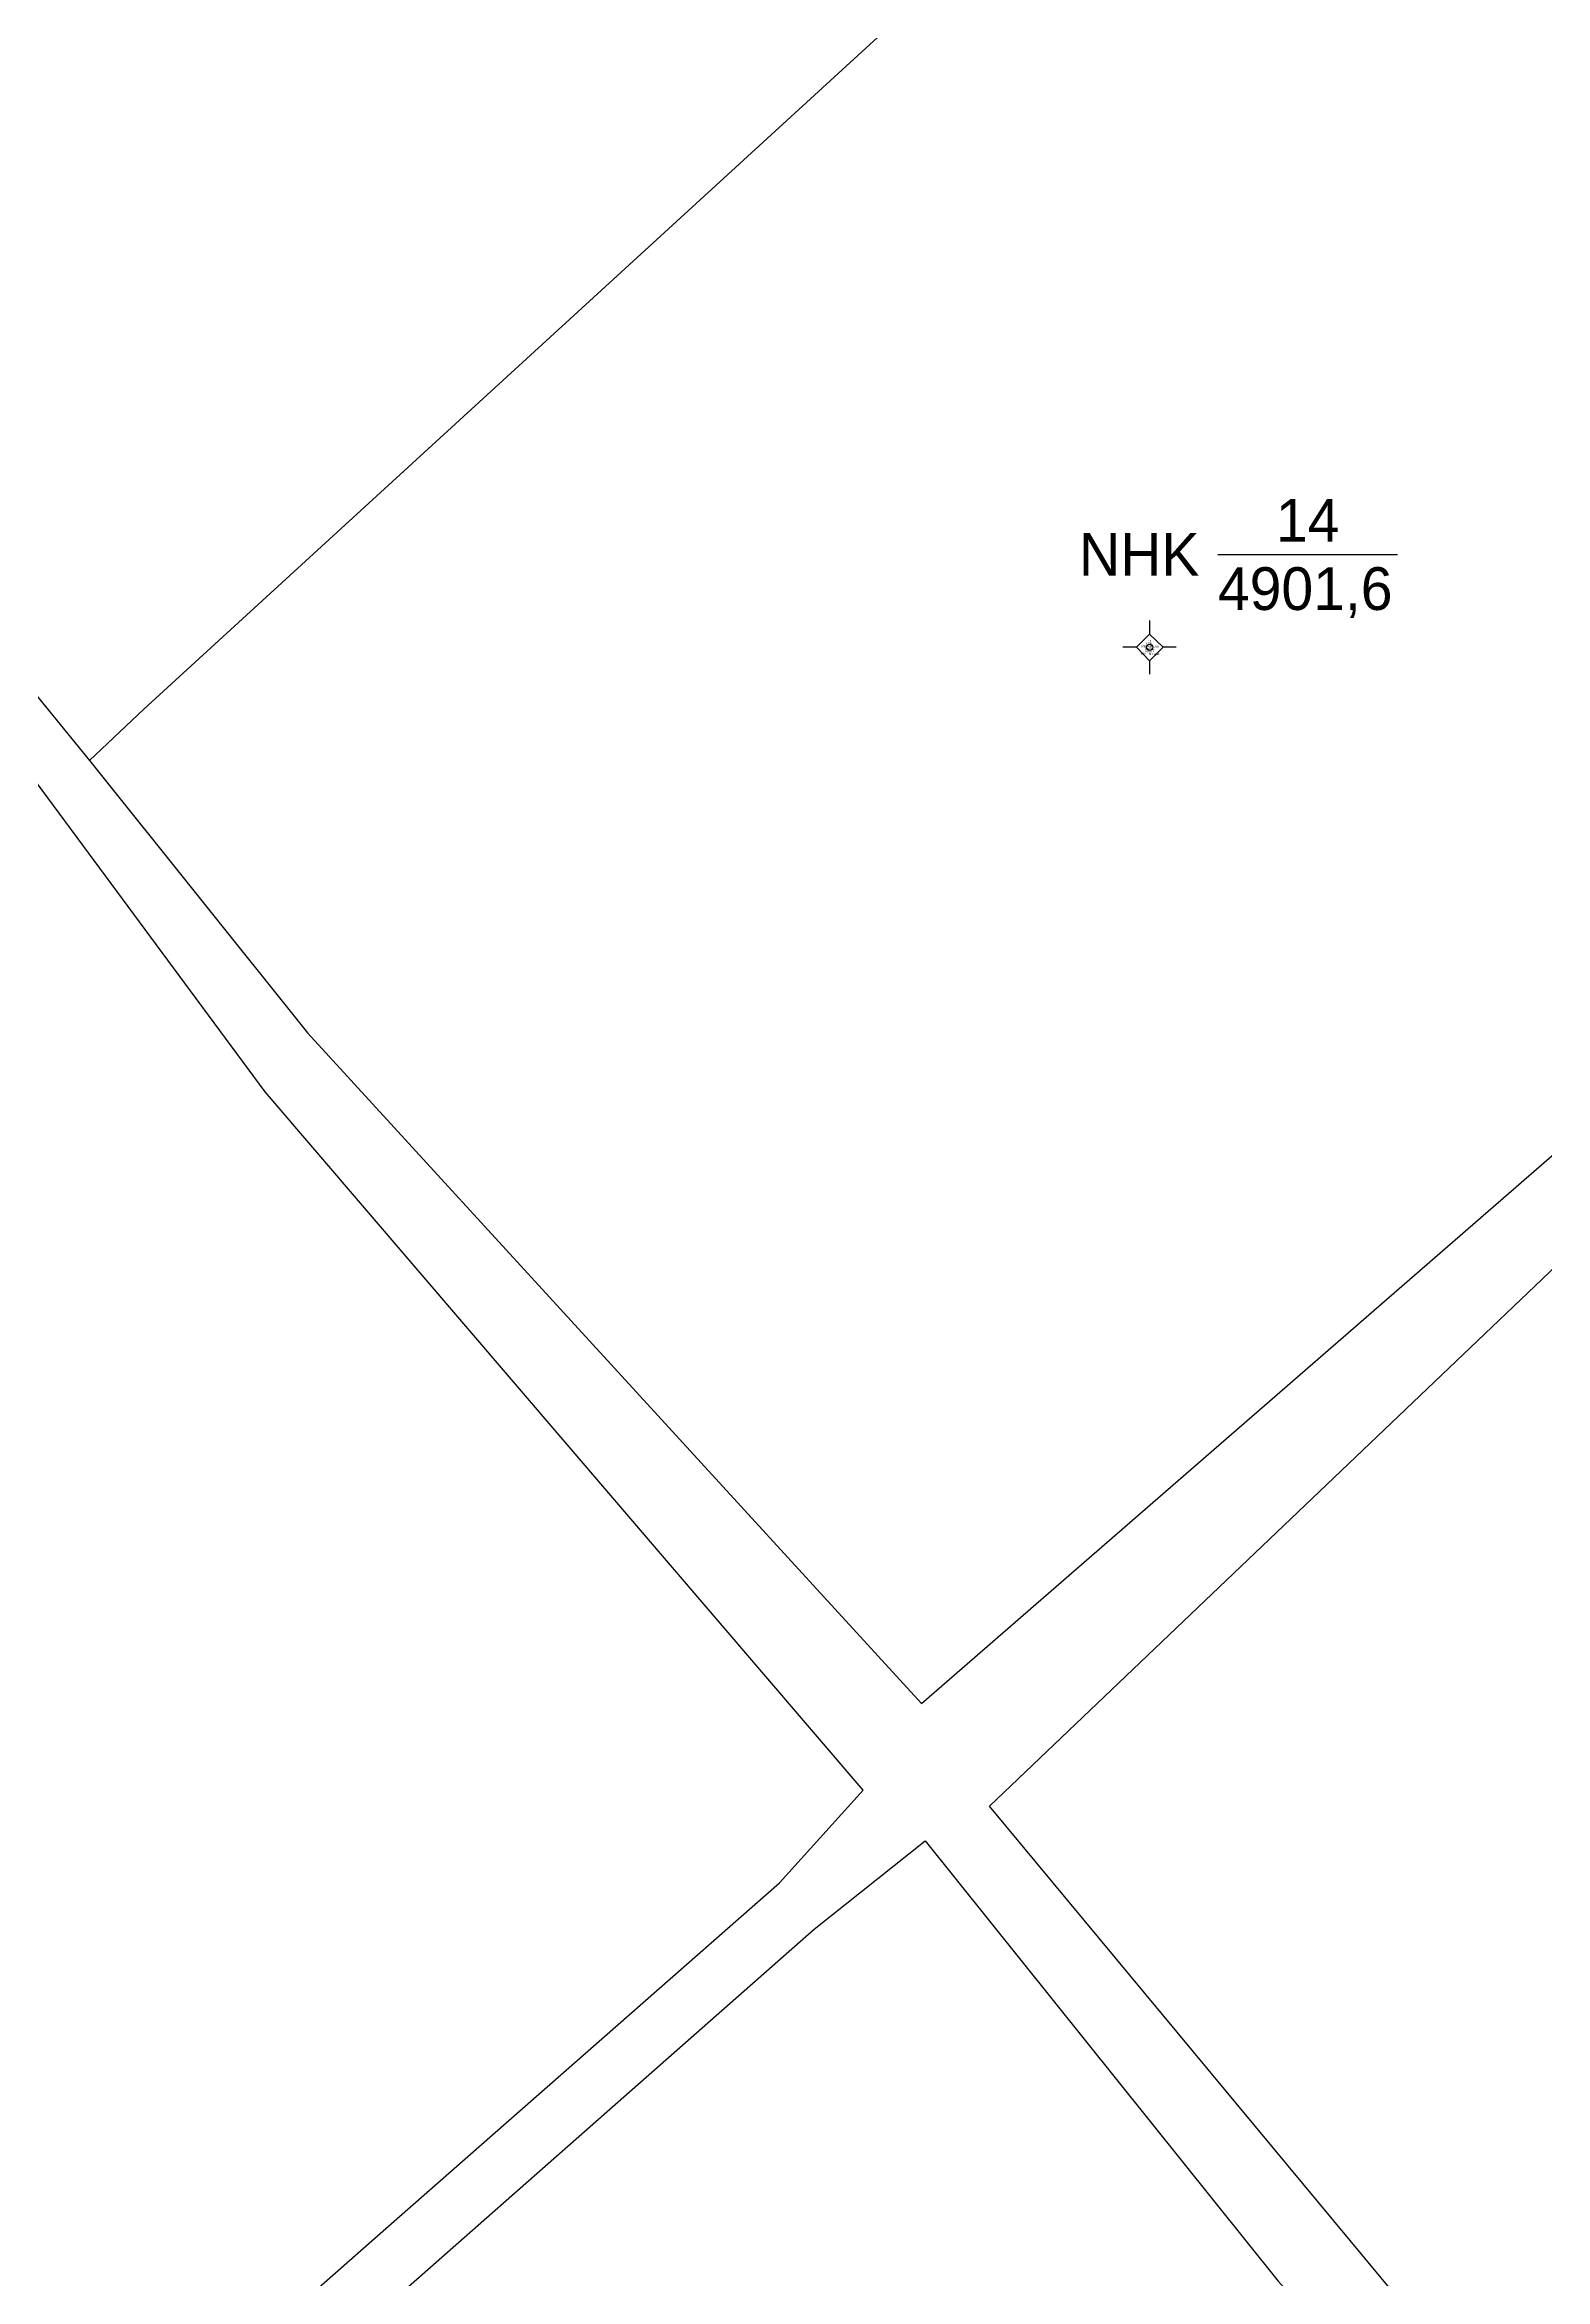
# Model space of a CAD drawing. Extents: x 549390 to 550118, y 1841259 to 1842146.
# Drawn here: x 549611.9 to 549682.2, y 1841724.6 to 1841829.2 of the extents above; entities that cross this region are included whole.
import ezdxf

# ---------------------------------------------------------------- set-up
doc = ezdxf.new("R2010")
doc.units = 0
for name, color, linetype in [('Level 10', 7, 'Continuous'), ('Level 11', 7, 'Continuous'), ('Level 13', 7, 'Continuous'), ('Level 15', 7, 'Continuous'), ('Level 2', 7, 'Continuous'), ('Level 23', 7, 'Continuous'), ('Level 4', 7, 'Continuous')]:
    doc.layers.add(name, color=color, linetype=linetype)

msp = doc.modelspace()

# ---------------------------------------------------------------- linework, layer by layer
at = {"layer": 'Level 10'}
msp.add_lwpolyline([(549613.95, 1841795.72), (549616.5, 1841798.13), (549674.91, 1841851.6)], dxfattribs=at)
at = {"layer": 'Level 11'}
for p, q in [((549663.62, 1841802.27), (549663.62, 1841801.64)), ((549663, 1841801.02), (549662.37, 1841801.02)), ((549663.62, 1841801.64), (549663, 1841801.02)), ((549663, 1841801.02), (549663.62, 1841800.39)), ((549664.25, 1841801.02), (549663.62, 1841801.64)), ((549663.62, 1841800.39), (549664.25, 1841801.02)), ((549664.87, 1841801.02), (549664.25, 1841801.02)), ((549663.62, 1841800.39), (549663.62, 1841799.77))]:
    msp.add_line(p, q, dxfattribs=at)
msp.add_circle((549663.62, 1841801.02), 0.15, dxfattribs=at)
at = {"layer": 'Level 13'}
msp.add_line((549666.81, 1841805.37), (549675.24, 1841805.37), dxfattribs=at)
at = {"layer": 'Level 23'}
for points in [[(549572.34, 1841844.69), (549591.06, 1841823.79), (549613.95, 1841795.72)], [(549613.95, 1841795.72), (549624.16, 1841782.96), (549652.93, 1841751.55), (549691.51, 1841785.06), (549712.68, 1841806.12)], [(549702.77, 1841692.28), (549675.92, 1841722.9), (549656.12, 1841746.74), (549693.79, 1841782.65), (549715.96, 1841804.53)], [(549559.95, 1841668.89), (549603.22, 1841705.31), (549627.83, 1841726.96), (549646.28, 1841743.15), (549650.2, 1841747.5), (549622.19, 1841780.2), (549610.14, 1841796.49)], [(549605.14, 1841702.82), (549628.89, 1841724.23), (549647.9, 1841740.99), (549653.1, 1841745.12), (549669.65, 1841724.5), (549698.15, 1841693.16)]]:
    msp.add_lwpolyline(points, dxfattribs=at)

# ---------------------------------------------------------------- texts
at = {"layer": 'Level 13'}
msp.add_text('14', height=2, dxfattribs=at).set_placement((549669.54, 1841805.97))
at = {"layer": 'Level 15'}
for s, p in [('Trần Thị Tuyết', (549663.18, 1841800.66)), ('Trần Văn Lưu', (549663.2, 1841801.02)), ('Khối 1', (549663.43, 1841800.9)), ('Khối 1', (549663.43, 1841800.78)), ('NHK', (549663.46, 1841801.14)), ('14', (549663.55, 1841801.26))]:
    msp.add_text(s, height=0.1, dxfattribs=at).set_placement(p)
at = {"layer": 'Level 2'}
msp.add_text('NHK', height=2, dxfattribs=at).set_placement((549660.31, 1841804.37))
at = {"layer": 'Level 4'}
msp.add_text('4901,6', height=2, dxfattribs=at).set_placement((549666.82, 1841802.77))

doc.saveas('drawing.dxf')
